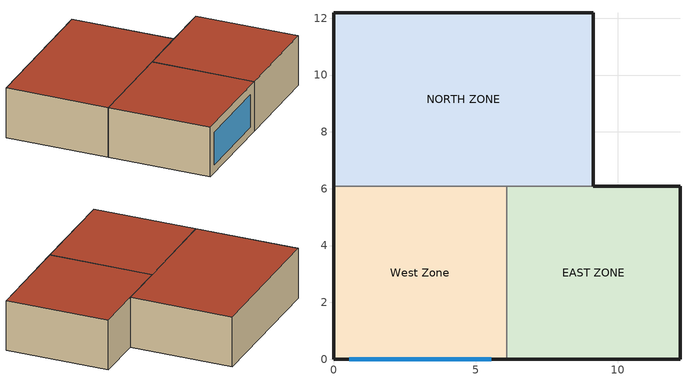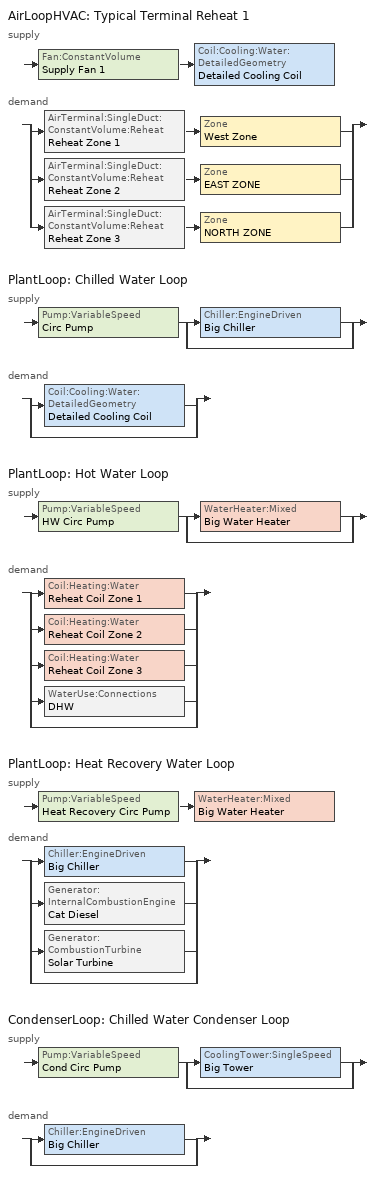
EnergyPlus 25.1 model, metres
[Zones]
West Zone
 floor adiabatic (FLOOR SLAB 8 IN): 0,0 0,6.1 6.1,6.1 6.1,0 z0
 wall outside (EXTWALL80): 0,6.1 0,0 6.1,0 z0:3.05
 wall to NORTH ZONE (PARTITION06): 6.1,6.1 0,6.1 z0:3.05
 wall to EAST ZONE (PARTITION06): 6.1,0 6.1,6.1 z0:3.05
 window (WIN-CON-LIGHT): 0.55,0 5.55,0 z0.5:2.5
 roof outside (ROOF34): 0,6.1 0,0 6.1,0 6.1,6.1 z3.05
EAST ZONE
 floor adiabatic (FLOOR SLAB 8 IN): 6.1,0 6.1,6.1 12.19,6.1 12.19,0 z0
 wall outside (EXTWALL80): 6.1,0 12.19,0 12.19,6.1 9.14,6.1 z0:3.05
 wall to NORTH ZONE (PARTITION06): 9.14,6.1 6.1,6.1 z0:3.05
 roof outside (ROOF34): 6.1,6.1 6.1,0 12.19,0 12.19,6.1 z3.05
NORTH ZONE
 floor adiabatic (FLOOR SLAB 8 IN): 0,6.1 0,12.19 9.14,12.19 9.14,6.1 z0
 wall outside (EXTWALL80): 9.14,6.1 9.14,12.19 0,12.19 0,6.1 z0:3.05
 roof outside (ROOF34): 0,12.19 0,6.1 9.14,6.1 9.14,12.19 z3.05
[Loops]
AirLoopHVAC 'Typical Terminal Reheat 1'
 supply: Fan:ConstantVolume 'Supply Fan 1' > Coil:Cooling:Water:DetailedGeometry 'Detailed Cooling Coil'
 demand: split
  | AirTerminal:SingleDuct:ConstantVolume:Reheat 'Reheat Zone 1' > Zone 'West Zone'
  | AirTerminal:SingleDuct:ConstantVolume:Reheat 'Reheat Zone 2' > Zone 'EAST ZONE'
  | AirTerminal:SingleDuct:ConstantVolume:Reheat 'Reheat Zone 3' > Zone 'NORTH ZONE'
PlantLoop 'Chilled Water Loop'
 supply: Pump:VariableSpeed 'Circ Pump' > split
  | Chiller:EngineDriven 'Big Chiller'
  | bypass
 demand: split
  | Coil:Cooling:Water:DetailedGeometry 'Detailed Cooling Coil'
  | bypass
PlantLoop 'Hot Water Loop'
 supply: Pump:VariableSpeed 'HW Circ Pump' > split
  | WaterHeater:Mixed 'Big Water Heater'
  | bypass
 demand: split
  | Coil:Heating:Water 'Reheat Coil Zone 1'
  | Coil:Heating:Water 'Reheat Coil Zone 2'
  | Coil:Heating:Water 'Reheat Coil Zone 3'
  | WaterUse:Connections 'DHW'
  | bypass
PlantLoop 'Heat Recovery Water Loop'
 supply: Pump:VariableSpeed 'Heat Recovery Circ Pump' > WaterHeater:Mixed 'Big Water Heater'
 demand: split
  | Chiller:EngineDriven 'Big Chiller'
  | Generator:InternalCombustionEngine 'Cat Diesel'
  | Generator:CombustionTurbine 'Solar Turbine'
  | bypass
CondenserLoop 'Chilled Water Condenser Loop'
 supply: Pump:VariableSpeed 'Cond Circ Pump' > split
  | CoolingTower:SingleSpeed 'Big Tower'
  | bypass
 demand: split
  | Chiller:EngineDriven 'Big Chiller'
  | bypass
[Building]
NONE: North Axis {deg}=0; Terrain=Suburbs; Loads Convergence Tolerance Value {W}=0.04; Temperature Convergence Tolerance Value {deltaC}=0.4; Solar Distribution=FullInteriorAndExterior; Maximum Number of Warmup Days=25; Minimum Number of Warmup Days=6
[Site:Location]
CHICAGO_IL_USA TMY2-94846: Latitude {deg}=42; Longitude {deg}=-87.88; Time Zone {hr}=-6; Elevation {m}=190
[SizingPeriod:DesignDay] Day of Month=21; Humidity Condition Type=Wetbulb; Barometric Pressure {Pa}=99063; Rain Indicator=No; Snow Indicator=No; Daylight Saving Time Indicator=No; Solar Model Indicator=ASHRAEClearSky
Name | Month | Day Type | Maximum Dry-Bulb Temperature {C} | Daily Dry-Bulb Temperature Range {deltaC} | Wetbulb or DewPoint at Maximum Dry-Bulb {C} | Wind Speed {m/s} | Wind Direction {deg} | Sky Clearness
CHICAGO_IL_USA Annual Heating 99% Design Conditions DB | 1 | WinterDesignDay | -17.3 | 0 | -17.3 | 4.9 | 270 | 0
CHICAGO_IL_USA Annual Cooling 1% Design Conditions DB/MCWB | 7 | SummerDesignDay | 31.5 | 10.7 | 23 | 5.3 | 230 | 1
[Site:GroundTemperature:BuildingSurface]
20.03, 20.03, 20.13, 20.3, 20.43, 20.52, 20.62, 20.77, 20.78, 20.55, 20.44, 20.2
[Material] Thermal Absorptance=0.9
Name | Roughness | Thickness {m} | Conductivity {W/m-K} | Density {kg/m3} | Specific Heat {J/kg-K} | Solar Absorptance | Visible Absorptance
A1 - 1 IN STUCCO | Smooth | 0.0253898 | 0.691831 | 1858.142 | 836.8 | 0.92 | 0.92
C4 - 4 IN COMMON BRICK | Rough | 0.101498 | 0.726422 | 1922.216 | 836.8 | 0.76 | 0.76
E1 - 3 / 4 IN PLASTER OR GYP BOARD | Smooth | 0.01905 | 0.726422 | 1601.846 | 836.8 | 0.92 | 0.92
C6 - 8 IN CLAY TILE | Smooth | 0.203302 | 0.570761 | 1121.292 | 836.8 | 0.82 | 0.82
C10 - 8 IN HW CONCRETE | MediumRough | 0.203302 | 1.729577 | 2242.585 | 836.8 | 0.65 | 0.65
E2 - 1 / 2 IN SLAG OR STONE | Rough | 0.0127102 | 1.435549 | 881.0155 | 1673.6 | 0.55 | 0.55
E3 - 3 / 8 IN FELT AND MEMBRANE | Rough | 0.00954024 | 0.190253 | 1121.292 | 1673.6 | 0.75 | 0.75
B5 - 1 IN DENSE INSULATION | VeryRough | 0.0253898 | 0.0432394 | 91.30524 | 836.8 | 0.5 | 0.5
C12 - 2 IN HW CONCRETE | MediumRough | 0.0509016 | 1.729577 | 2242.585 | 836.8 | 0.65 | 0.65
[WindowMaterial:Glazing]
WIN-LAY-GLASS-LIGHT: Optical Data Type=SpectralAverage; Thickness {m}=0.003; Solar Transmittance at Normal Incidence=0.9; Front Side Solar Reflectance at Normal Incidence=0.031; Back Side Solar Reflectance at Normal Incidence=0.031; Visible Transmittance at Normal Incidence=0.9; Front Side Visible Reflectance at Normal Incidence=0.05; Back Side Visible Reflectance at Normal Incidence=0.05; Infrared Transmittance at Normal Incidence=0; Front Side Infrared Hemispherical Emissivity=0.84; Back Side Infrared Hemispherical Emissivity=0.84; Conductivity {W/m-K}=0.9
[Construction]
EXTWALL80: A1 - 1 IN STUCCO, C4 - 4 IN COMMON BRICK, E1 - 3 / 4 IN PLASTER OR GYP BOARD
PARTITION06: E1 - 3 / 4 IN PLASTER OR GYP BOARD, C6 - 8 IN CLAY TILE, E1 - 3 / 4 IN PLASTER OR GYP BOARD
FLOOR SLAB 8 IN: C10 - 8 IN HW CONCRETE
ROOF34: E2 - 1 / 2 IN SLAG OR STONE, E3 - 3 / 8 IN FELT AND MEMBRANE, B5 - 1 IN DENSE INSULATION, C12 - 2 IN HW CONCRETE
WIN-CON-LIGHT: WIN-LAY-GLASS-LIGHT
[Zone] Type=1; Multiplier=1; Ceiling Height {m}=autocalculate; Volume {m3}=autocalculate
West Zone; EAST ZONE; NORTH ZONE
[People] Number of People Schedule=BLDG Sch   1; Number of People Calculation Method=people; Fraction Radiant=0.3; Activity Level Schedule=Activity Sch; Carbon Dioxide Generation Rate {m3/s-W}=3.82E-8; Mean Radiant Temperature Calculation Type=EnclosureAveraged; Work Efficiency Schedule=Work Eff Sch; Clothing Insulation Calculation Method=ClothingInsulationSchedule; Clothing Insulation Schedule=Clothing Sch; Air Velocity Schedule=Air Velo Sch; Thermal Comfort Model 1 Type=FANGER
Name | Zone or ZoneList or Space or SpaceList | Number of People
West Zone | West Zone | 3
EAST ZONE | EAST ZONE | 3
NORTH ZONE | NORTH ZONE | 4
[Lights] Schedule=BLDG Sch   3; Design Level Calculation Method=LightingLevel; Return Air Fraction=0; Fraction Radiant=0.2; Fraction Visible=0.2; Fraction Replaceable=0
Name | Zone or ZoneList or Space or SpaceList | Lighting Level {W}
EAST ZONE Lights 1 | EAST ZONE | 1464.375
NORTH ZONE Lights 1 | NORTH ZONE | 878.6252
[ElectricEquipment] Schedule=BLDG Sch   2; Design Level Calculation Method=EquipmentLevel; Fraction Latent=0; Fraction Radiant=0.3; Fraction Lost=0
Name | Zone or ZoneList or Space or SpaceList | Design Level {W}
West Zone ElecEq 1 | West Zone | 2928.751
EAST ZONE ElecEq 1 | EAST ZONE | 1464.375
NORTH ZONE ElecEq 1 | NORTH ZONE | 2928.751
[ZoneControl:Thermostat] Control Type Schedule=Dual Zone Control Type Sched; Control 1=Dual setpoints
Name | Zone or ZoneList
Zone 1 Thermostat | West Zone
Zone 2 Thermostat | EAST ZONE
Zone 3 Thermostat | NORTH ZONE
[ThermostatSetpoint:DualSetpoint]
Dual setpoints: Heating Setpoint Temperature Schedule=Heating Setpoints; Cooling Setpoint Temperature Schedule=Cooling Setpoints
[AirTerminal:SingleDuct:ConstantVolume:Reheat] Availability Schedule=FanAndCoilAvailSched; Minimum Hot Water or Steam Flow Rate {m3/s}=0; Convergence Tolerance=0.001
Name | Maximum Air Flow Rate {m3/s} | Reheat Coil | Maximum Hot Water or Steam Flow Rate {m3/s}
Reheat Zone 1 | 0.47 | Reheat Coil Zone 1 | 0.0013
Reheat Zone 2 | 0.36 | Reheat Coil Zone 2 | 0.0012
Reheat Zone 3 | 0.47 | Reheat Coil Zone 3 | 0.0013
[Zone equipment]
West Zone: Reheat Zone 1
EAST ZONE: Reheat Zone 2
NORTH ZONE: Reheat Zone 3
[Fan:ConstantVolume]
Supply Fan 1: Availability Schedule=FanAndCoilAvailSched; Fan Total Efficiency=0.7; Pressure Rise {Pa}=600; Maximum Flow Rate {m3/s}=1.3; Motor Efficiency=0.9; Motor In Airstream Fraction=1
[Coil:Cooling:Water:DetailedGeometry]
Detailed Cooling Coil: Availability Schedule=CoolingCoilAvailSched; Maximum Water Flow Rate {m3/s}=0.0011; Tube Outside Surface Area {m2}=6.23816; Total Tube Inside Area {m2}=6.20007; Fin Surface Area {m2}=101.716; Minimum Airflow Area {m2}=0.810606; Coil Depth {m}=0.165098; Fin Diameter {m}=0.435072; Fin Thickness {m}=0.00149998; Tube Inside Diameter {m}=0.01445; Tube Outside Diameter {m}=0.0158798; Tube Thermal Conductivity {W/m-K}=385.765; Fin Thermal Conductivity {W/m-K}=203.883; Fin Spacing {m}=0.00181429; Tube Depth Spacing {m}=0.0258998; Number of Tube Rows=6; Number of Tubes per Row=16
[Coil:Heating:Water] Availability Schedule=FanAndCoilAvailSched; U-Factor Times Area Value {W/K}=400; Performance Input Method=UFactorTimesAreaAndDesignWaterFlowRate; Rated Capacity {W}=autosize; Rated Inlet Water Temperature {C}=82.2; Rated Inlet Air Temperature {C}=16.6; Rated Outlet Water Temperature {C}=71.1; Rated Outlet Air Temperature {C}=32.2
Name | Maximum Water Flow Rate {m3/s}
Reheat Coil Zone 1 | 0.0013
Reheat Coil Zone 2 | 0.0012
Reheat Coil Zone 3 | 0.0018
[Controller:WaterCoil]
Main Cooling Coil Controller: Control Variable=Temperature; Action=Reverse; Actuator Variable=FLOW; Controller Convergence Tolerance {deltaC}=0.1; Maximum Actuated Flow {m3/s}=0.0011; Minimum Actuated Flow {m3/s}=0
[AirLoopHVAC]
Typical Terminal Reheat 1: Design Supply Air Flow Rate {m3/s}=1.3
[Pump:VariableSpeed] Design Pump Head {Pa}=300000; Motor Efficiency=0.87; Fraction of Motor Inefficiencies to Fluid Stream=0; Coefficient 1 of the Part Load Performance Curve=0; Coefficient 2 of the Part Load Performance Curve=1; Coefficient 3 of the Part Load Performance Curve=0; Coefficient 4 of the Part Load Performance Curve=0; Design Minimum Flow Rate {m3/s}=0; Pump Control Type=INTERMITTENT
Name | Design Maximum Flow Rate {m3/s} | Design Power Consumption {W}
Circ Pump; Cond Circ Pump | 0.0011 | 500
HW Circ Pump | 0.0043 | 2000
Heat Recovery Circ Pump | 0.0025 | 1200
[Chiller:EngineDriven]
Big Chiller: Condenser Type=WaterCooled; Nominal Capacity {W}=100000; Nominal COP {W/W}=2.75; Minimum Part Load Ratio=0.15; Maximum Part Load Ratio=1; Optimum Part Load Ratio=0.65; Design Condenser Inlet Temperature {C}=35; Temperature Rise Coefficient=2.778; Design Chilled Water Outlet Temperature {C}=6.67; Design Chilled Water Flow Rate {m3/s}=0.0011; Design Condenser Water Flow Rate {m3/s}=0.0011; Coefficient 1 of Capacity Ratio Curve=0.9949; Coefficient 2 of Capacity Ratio Curve=-0.045954; Coefficient 3 of Capacity Ratio Curve=-0.0013543; Coefficient 1 of Power Ratio Curve=2.333; Coefficient 2 of Power Ratio Curve=-1.975; Coefficient 3 of Power Ratio Curve=0.6121; Coefficient 1 of Full Load Ratio Curve=0.03303; Coefficient 2 of Full Load Ratio Curve=0.6852; Coefficient 3 of Full Load Ratio Curve=0.2818; Chilled Water Outlet Temperature Lower Limit {C}=5; Fuel Use Curve=Fuel Use Curve; Jacket Heat Recovery Curve=Recovery Jacket Heat Curve; Lube Heat Recovery Curve=Recovery Lube Heat Curve; Total Exhaust Energy Curve=Total Exhaust Energy Curve; Exhaust Temperature Curve=Exhaust Temp Curve; Coefficient 1 of U-Factor Times Area Curve=0.01516; Coefficient 2 of U-Factor Times Area Curve=0.9; Maximum Exhaust Flow per Unit of Power Output {(kg/s)/W}=0.00063; Design Minimum Exhaust Temperature {C}=150; Fuel Type=DIESEL; Fuel Higher Heating Value {kJ/kg}=45500; Design Heat Recovery Water Flow Rate {m3/s}=0.00125; Chiller Flow Mode=LeavingSetpointModulated; Maximum Temperature for Heat Recovery at Heat Recovery Outlet Node {C}=80
[SetpointManager:Scheduled] Control Variable=Temperature
Name | Schedule | Setpoint Node or NodeList
Big Chiller Setpoint Manager | CW Loop Temp Schedule | Big Chiller Outlet Node
Supply Air Temp Manager | Seasonal Reset Supply Air Temp Sch | Supply Air Temp Nodes
Chilled Water Loop Setpoint Manager | CW Loop Temp Schedule | Chilled Water Loop Setpoint Node List
Hot Water Loop Setpoint Manager | HW Loop Temp Schedule | Hot Water Loop Setpoint Node List
Heat Recovery Water Loop Setpoint Manager | Heat Recovery Loop Temp Schedule | Heat Recovery Water Loop Setpoint Node List
[CoolingTower:SingleSpeed]
Big Tower: Design Water Flow Rate {m3/s}=0.0011; Design Air Flow Rate {m3/s}=16; Design Fan Power {W}=1000; Design U-Factor Times Area Value {W/K}=1750; Free Convection Regime Air Flow Rate {m3/s}=0; Free Convection Regime U-Factor Times Area Value {W/K}=0; Performance Input Method=UFactorTimesAreaAndDesignWaterFlowRate
[WaterHeater:Mixed]
Big Water Heater: Tank Volume {m3}=0.151; Setpoint Temperature Schedule=HW Loop Temp Schedule; Deadband Temperature Difference {deltaC}=5; Maximum Temperature Limit {C}=82.2222; Heater Control Type=CYCLE; Heater Maximum Capacity {W}=200000; Heater Fuel Type=Electricity; Heater Thermal Efficiency=0.8; Ambient Temperature Indicator=SCHEDULE; Ambient Temperature Schedule=Hot Water Ambient Temperature Schedule; Off Cycle Loss Coefficient to Ambient Temperature {W/K}=5; On Cycle Loss Coefficient to Ambient Temperature {W/K}=5; Use Side Effectiveness=1; Source Side Effectiveness=0.9; Use Side Design Flow Rate {m3/s}=0.0043; Source Side Design Flow Rate {m3/s}=0.0025
[PlantLoop] Fluid Type=Water; Minimum Loop Flow Rate {m3/s}=0; Plant Loop Volume {m3}=autocalculate; Load Distribution Scheme=Optimal
Name | Plant Equipment Operation Scheme | Maximum Loop Temperature {C} | Minimum Loop Temperature {C} | Maximum Loop Flow Rate {m3/s}
Chilled Water Loop | CW Loop Operation | 98 | 1 | 0.0011
Hot Water Loop | Hot Loop Operation | 100 | 10 | 0.0043
Heat Recovery Water Loop | Hot Loop Operation | 98 | 10 | 0.0025
[CondenserLoop]
Chilled Water Condenser Loop: Fluid Type=Water; Condenser Equipment Operation Scheme=Tower Loop Operation; Maximum Loop Temperature {C}=80; Minimum Loop Temperature {C}=10; Maximum Loop Flow Rate {m3/s}=0.0011; Minimum Loop Flow Rate {m3/s}=0; Condenser Loop Volume {m3}=autocalculate; Load Distribution Scheme=SequentialLoad
[SetpointManager:FollowOutdoorAirTemperature]
MyCondenserControl: Control Variable=Temperature; Reference Temperature Type=OutdoorAirWetBulb; Offset Temperature Difference {deltaC}=0; Maximum Setpoint Temperature {C}=80; Minimum Setpoint Temperature {C}=10; Setpoint Node or NodeList=Condenser Supply Outlet Node
[PlantEquipmentList]
Diesel Only: Big Chiller
heating plant: Big Water Heater
[CondenserEquipmentList]
All Towers: Big Tower
[PlantEquipmentOperation:CoolingLoad] Load Range 1 Lower Limit {W}=0
Name | Load Range 1 Upper Limit {W} | Range 1 Equipment List
Peak Operation | 500000 | Diesel Only
Year Round Tower Operation | 90000000 | All Towers
[PlantEquipmentOperation:HeatingLoad]
Water Heater Only: Load Range 1 Lower Limit {W}=0; Load Range 1 Upper Limit {W}=10000000; Range 1 Equipment List=heating plant
[PlantEquipmentOperationSchemes]
Name | Control Scheme 1 | Control Scheme 1 Schedule | Control Scheme 2 | Control Scheme 2 Schedule
CW Loop Operation | Peak Operation | On Peak | Peak Operation | Off Peak
Hot Loop Operation | Water Heater Only | ON
[CondenserEquipmentOperationSchemes]
Tower Loop Operation: Control Scheme 1=Year Round Tower Operation; Control Scheme 1 Schedule=ON
[AvailabilityManager:Scheduled]
Reheat System 1 Avail: Schedule=FanAndCoilAvailSched
[Generator:InternalCombustionEngine]
Cat Diesel: Rated Power Output {W}=50000; Minimum Part Load Ratio=0.15; Maximum Part Load Ratio=1; Optimum Part Load Ratio=0.65; Shaft Power Curve=BG Shaft Power Curve; Jacket Heat Recovery Curve=BG Recovery Jacket Heat Curve; Lube Heat Recovery Curve=BG Recovery Lube Heat Curve; Total Exhaust Energy Curve=BG Total Exhaust Energy Curve; Exhaust Temperature Curve=BG Exhaust Temperature Curve; Coefficient 1 of U-Factor Times Area Curve=0.00952329; Coefficient 2 of U-Factor Times Area Curve=0.9; Maximum Exhaust Flow per Unit of Power Output {(kg/s)/W}=6.3e-07; Design Minimum Exhaust Temperature {C}=150; Fuel Higher Heating Value {kJ/kg}=45500; Design Heat Recovery Water Flow Rate {m3/s}=0.00125; Fuel Type=Diesel; Heat Recovery Maximum Temperature {C}=90
[Generator:CombustionTurbine]
Solar Turbine: Rated Power Output {W}=30000; Minimum Part Load Ratio=0.15; Maximum Part Load Ratio=1; Optimum Part Load Ratio=0.65; Part Load Based Fuel Input Curve=BG PL Based Fuel Input Curve; Temperature Based Fuel Input Curve=BG Temp Based Fuel Input Curve; Exhaust Flow Curve=BG Exhaust Flow Curve; Part Load Based Exhaust Temperature Curve=BG PL Based Exhaust Temp Curve; Temperature Based Exhaust Temperature Curve=BG Temp Based Exhaust Temp Curve; Heat Recovery Lube Energy Curve=BG Tur Recovery Lube Heat Curve; Coefficient 1 of U-Factor Times Area Curve=0.0190704; Coefficient 2 of U-Factor Times Area Curve=0.9; Maximum Exhaust Flow per Unit of Power Output {(kg/s)/W}=5.04e-06; Design Minimum Exhaust Temperature {C}=150; Design Air Inlet Temperature {C}=25; Fuel Higher Heating Value {kJ/kg}=43500; Design Heat Recovery Water Flow Rate {m3/s}=0.00125; Fuel Type=NaturalGas; Heat Recovery Maximum Temperature {C}=90
[ElectricLoadCenter:Generators]
Backup Generators: Generator 1=Cat Diesel; Generator 1 Rated Electric Power Output {W}=50000; Generator 1 Availability Schedule=On Peak; Generator 2=Solar Turbine; Generator 2 Rated Electric Power Output {W}=30000; Generator 2 Availability Schedule=Off Peak
[ElectricLoadCenter:Distribution]
Electric Load Center: Generator List=Backup Generators; Generator Operation Scheme Type=Baseload; Generator Demand Limit Scheme Purchased Electric Demand Limit {W}=0; Electrical Buss Type=AlternatingCurrent
[WaterUse:Equipment]
Domestic Hot Water: Peak Flow Rate {m3/s}=0.001; Flow Rate Fraction Schedule=DHW Flow Frac Sch
[WaterUse:Connections]
DHW: Cold Water Supply Temperature Schedule=DHW Supply Temp Sch; Drain Water Heat Exchanger Type=NONE; Water Use Equipment 1=Domestic Hot Water
[Schedule:Compact]
HOT WATER AMBIENT TEMPERATURE SCHEDULE: Through: 12/31, For: AllDays, Until: 24:00, 22
ACTIVITY SCH: Through: 12/31, For: AllDays, Until: 24:00, 131.8
WORK EFF SCH: Through: 12/31, For: AllDays, Until: 24:00, 0
CLOTHING SCH; ON: Through: 12/31, For: AllDays, Until: 24:00, 1
AIR VELO SCH: Through: 12/31, For: AllDays, Until: 24:00, 0.14
BLDG SCH   1: Through: 12/31, For: Weekdays, Until: 6:00, 0, Until: 7:00, 0.1, Until: 8:00, 0.5, Until: 12:00, 1, Until: 13:00, 0.5, Until: 16:00, 1, Until: 17:00, 0.5, Until: 18:00, 0.1, Until: 24:00, 0, For: Weekends Holiday, Until: 24:00, 0, For: SummerDesignDay, Until: 6:00, 0, Until: 7:00, 0.1, Until: 8:00, 0.5, Until: 12:00, 1, Until: 13:00, 0.5, Until: 16:00, 1, Until: 17:00, 0.5, Until: 18:00, 0.1, Until: 24:00, 0, For: WinterDesignDay CustomDay1 CustomDay2, Until: 24:00, 0
BLDG SCH   2: Through: 12/31, For: Weekdays, Until: 8:00, 0, Until: 18:00, 1, Until: 24:00, 0, For: Weekends Holiday, Until: 24:00, 0, For: SummerDesignDay, Until: 8:00, 0, Until: 18:00, 1, Until: 24:00, 0, For: WinterDesignDay CustomDay1 CustomDay2, Until: 24:00, 0
BLDG SCH   3: Through: 12/31, For: Weekdays, Until: 6:00, 0.05, Until: 7:00, 0.2, Until: 17:00, 1, Until: 18:00, 0.5, Until: 24:00, 0.05, For: Weekends Holiday, Until: 24:00, 0.05, For: SummerDesignDay, Until: 6:00, 0.05, Until: 7:00, 0.2, Until: 17:00, 1, Until: 18:00, 0.5, Until: 24:00, 0.05, For: WinterDesignDay CustomDay1 CustomDay2, Until: 24:00, 0.05
ON PEAK: Through: 12/31, For: AllDays, Until: 9:00, 0, Until: 18:00, 1, Until: 24:00, 0
OFF PEAK: Through: 12/31, For: AllDays, Until: 9:00, 1, Until: 18:00, 0, Until: 24:00, 1
SEASONAL RESET SUPPLY AIR TEMP SCH: Through: 3/31, For: AllDays, Until: 24:00, 16, Through: 9/30, For: AllDays, Until: 24:00, 13, Through: 12/31, For: AllDays, Until: 24:00, 16
FANANDCOILAVAILSCHED: Through: 3/31, For: AllDays, Until: 24:00, 1, Through: 9/30, For: Weekdays, Until: 7:00, 0, Until: 17:00, 1, Until: 24:00, 0, For: Weekends Holiday, Until: 24:00, 0, For: SummerDesignDay WinterDesignDay, Until: 7:00, 0, Until: 17:00, 1, Until: 24:00, 0, For: CustomDay1 CustomDay2, Until: 24:00, 0, Through: 12/31, For: AllDays, Until: 24:00, 1
COOLINGCOILAVAILSCHED: Through: 3/31, For: AllDays, Until: 24:00, 0, Through: 9/30, For: Weekdays, Until: 7:00, 0, Until: 17:00, 1, Until: 24:00, 0, For: Weekends Holiday, Until: 24:00, 0, For: SummerDesignDay WinterDesignDay, Until: 7:00, 0, Until: 17:00, 1, Until: 24:00, 0, For: CustomDay1 CustomDay2, Until: 24:00, 0, Through: 12/31, For: AllDays, Until: 24:00, 0
CW LOOP TEMP SCHEDULE: Through: 12/31, For: AllDays, Until: 24:00, 6.67
HW LOOP TEMP SCHEDULE: Through: 3/31, For: AllDays, Until: 24:00, 60, Through: 9/30, For: AllDays, Until: 24:00, 25, Through: 12/31, For: AllDays, Until: 24:00, 60
HEAT RECOVERY LOOP TEMP SCHEDULE: Through: 12/31, For: AllDays, Until: 24:00, 25
HEATING SETPOINTS: Through: 12/31, For: Weekdays weekends holiday, Until: 8:00, 15, Until: 18:00, 20, Until: 24:00, 15, For: SummerDesignDay, Until: 24:00, 20, For: WinterDesignDay, Until: 24:00, 20, For: CustomDay1 CustomDay2, Until: 8:00, 15, Until: 18:00, 20, Until: 24:00, 15
COOLING SETPOINTS: Through: 12/31, For: Weekdays weekends holiday, Until: 8:00, 30, Until: 18:00, 24, Until: 24:00, 30, For: SummerDesignDay, Until: 24:00, 20, For: WinterDesignDay, Until: 24:00, 20, For: CustomDay1 CustomDay2, Until: 8:00, 30, Until: 18:00, 24, Until: 24:00, 30
DUAL ZONE CONTROL TYPE SCHED: Through: 12/31, For: AllDays, Until: 24:00, 4
DHW SUPPLY TEMP SCH: Through: 12/31, For: AllDays, Until: 24:00, 20
DHW FLOW FRAC SCH: Through: 12/31, For: AllDays, Until: 6:00, 0, Until: 9:00, 0.1, Until: 10:00, 0.2, Until: 11:00, 0.3, Until: 12:00, 0.5, Until: 13:00, 0.7, Until: 14:00, 0.9, Until: 15:00, 1, Until: 16:00, 0.7, Until: 17:00, 0.5, Until: 18:00, 0.2, Until: 19:00, 0.1, Until: 24:00, 0
[Curve:Quadratic] Minimum Value of x=0; Maximum Value of x=1
Name | Coefficient1 Constant | Coefficient2 x | Coefficient3 x**2
Fuel Use Curve | 1.3 | 0.6318 | -0.4165
Recovery Jacket Heat Curve | 0.3922 | -0.4367 | 0.27796
Recovery Lube Heat Curve | 0.833 | -0.1371 | 0.0803
Total Exhaust Energy Curve | 0.3144 | -0.1353 | 0.09726
Exhaust Temp Curve | 392.4 | 33.33 | 0
BG Shaft Power Curve | 0.09755 | 0.6318 | -0.4165
BG Recovery Jacket Heat Curve | 0.25 | 0 | 0
BG Recovery Lube Heat Curve | 0.15 | 0 | 0
BG Total Exhaust Energy Curve | 0.1 | 0 | 0
BG Exhaust Temperature Curve | 425 | 0 | 0
BG PL Based Fuel Input Curve | 9.41 | -9.48 | 4.32
BG Temp Based Fuel Input Curve | 1.0044 | -0.0008 | 0
BG Exhaust Flow Curve | 0.05 | 0 | 0
BG PL Based Exhaust Temp Curve | 450 | 0 | 0
BG Temp Based Exhaust Temp Curve | 1.005 | 0.0018 | 0
BG Tur Recovery Lube Heat Curve | 0.223 | -0.4 | 0.2286
